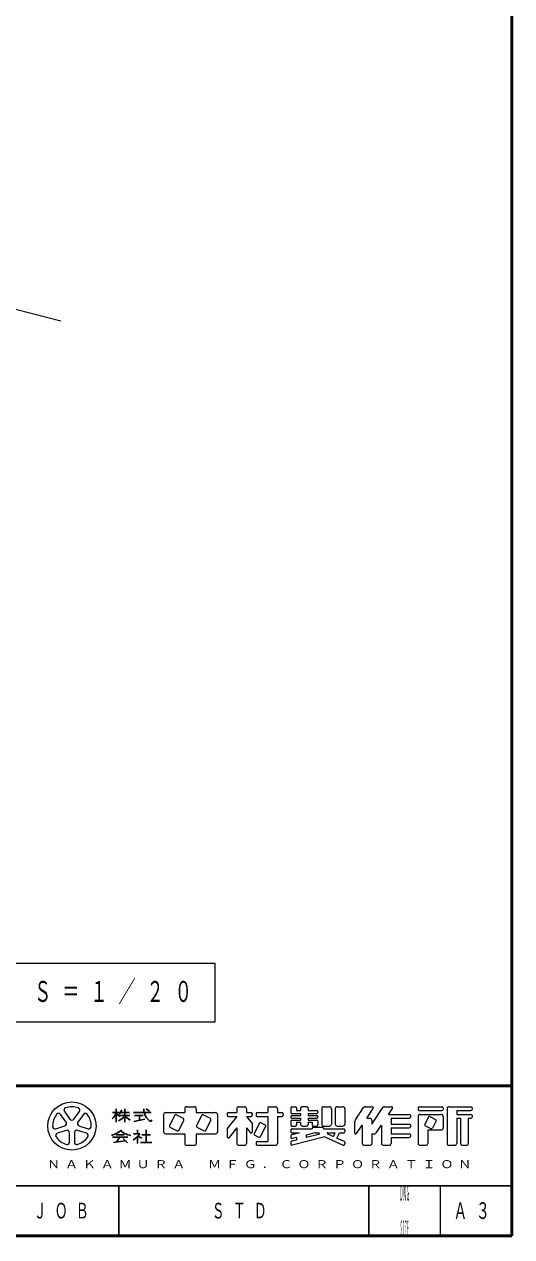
# Model space of a CAD drawing. Units: millimetres on the paper, scale 1:20. Extents: x 1381 to 1746, y 401 to 677.
# Drawn here: x 1678 to 1746.2, y 419.9 to 589.6 of the extents above; entities that cross this region are included whole.
import ezdxf
from ezdxf.enums import TextEntityAlignment as Align

# ---------------------------------------------------------------- set-up
doc = ezdxf.new("R2010")
doc.units = ezdxf.units.MM
doc.layers.add('1_20', color=7, linetype='Continuous', lineweight=25)
doc.layers.add('NAKAMURA図枠', color=7, linetype='Continuous', lineweight=13)
doc.layers.add('図面情報', color=7, linetype='Continuous')
doc.styles.add('ＭＳ ゴシック', font='')
doc.styles.get('ＭＳ ゴシック').set_extended_font_data('MS Gothic')

msp = doc.modelspace()

# ---------------------------------------------------------------- linework, layer by layer
at = {"layer": '1_20', "lineweight": 13}
for p, q in [((1683.096, 548.055), (1637.07, 559.798)), ((1704.685, 458.108), (1661.885, 458.108)), ((1704.685, 449.974), (1704.685, 458.108)), ((1661.885, 449.974), (1704.685, 449.974))]:
    msp.add_line(p, q, dxfattribs=at)
at = {"layer": 'NAKAMURA図枠', "lineweight": 50}
for p, q in [((1746.212, 420), (1746.212, 677)), ((1381.212, 441), (1746.212, 441)), ((1381.212, 420), (1746.212, 420))]:
    msp.add_line(p, q, dxfattribs=at)
at = {"layer": 'NAKAMURA図枠'}
for p, q in [((1700.706, 438.063), (1701.786, 438.063)), ((1707.996, 438.063), (1708.806, 438.063)), ((1712.316, 438.063), (1713.126, 438.063)), ((1715.448, 438.063), (1715.934, 438.063)), ((1717.446, 438.063), (1716.906, 438.063)), ((1719.876, 438.063), (1720.686, 438.063)), ((1721.766, 438.063), (1722.576, 438.063)), ((1725.691, 438.063), (1726.683, 438.063)), ((1728.391, 438.063), (1729.383, 438.063)), ((1733.268, 438.063), (1736.454, 438.063)), ((1737.426, 438.063), (1740.504, 438.063)), ((1683.822, 435.917), (1683.037, 436.997)), ((1683.583, 437.393), (1684.368, 436.313)), ((1684.914, 436.313), (1685.699, 437.393)), ((1686.245, 436.997), (1685.46, 435.917)), ((1697.466, 436.983), (1697.466, 434.553)), ((1697.736, 437.253), (1700.436, 437.253)), ((1699.014, 436.838), (1698.295, 435.4)), ((1700.237, 436.408), (1699.231, 436.911)), ((1700.436, 437.793), (1700.436, 437.253)), ((1702.056, 437.793), (1702.056, 437.253)), ((1702.056, 437.253), (1704.756, 437.253)), ((1702.794, 436.838), (1702.075, 435.4)), ((1704.017, 436.408), (1703.011, 436.911)), ((1705.026, 436.983), (1705.026, 434.553)), ((1706.376, 437.091), (1706.376, 436.875)), ((1707.726, 436.713), (1706.376, 435.026)), ((1706.538, 437.253), (1707.726, 437.253)), ((1706.538, 436.713), (1707.726, 436.713)), ((1707.726, 437.793), (1707.726, 437.253)), ((1709.076, 437.793), (1709.076, 437.253)), ((1709.076, 437.253), (1709.724, 437.253)), ((1709.076, 436.713), (1709.724, 436.713)), ((1709.076, 436.713), (1709.886, 435.701)), ((1709.886, 437.091), (1709.886, 436.875)), ((1710.426, 437.091), (1710.426, 436.875)), ((1710.588, 437.253), (1712.046, 437.253)), ((1710.588, 436.713), (1712.046, 436.713)), ((1712.046, 437.793), (1712.046, 437.253)), ((1712.046, 436.713), (1712.046, 433.203)), ((1713.396, 437.793), (1713.396, 437.253)), ((1713.396, 437.253), (1714.044, 437.253)), ((1713.396, 436.713), (1714.044, 436.713)), ((1713.396, 436.713), (1713.396, 432.933)), ((1714.206, 437.091), (1714.206, 436.875)), ((1715.286, 437.901), (1715.286, 437.28)), ((1715.286, 436.686), (1715.286, 436.605)), ((1715.448, 437.118), (1716.636, 437.118)), ((1715.448, 436.848), (1716.636, 436.848)), ((1715.448, 436.443), (1716.636, 436.443)), ((1716.096, 437.901), (1716.096, 437.523)), ((1716.096, 437.523), (1716.636, 437.523)), ((1716.636, 437.793), (1716.636, 437.523)), ((1716.636, 437.118), (1716.636, 436.848)), ((1716.636, 436.443), (1716.636, 436.173)), ((1717.716, 437.793), (1717.716, 437.523)), ((1717.716, 437.523), (1718.904, 437.523)), ((1717.716, 437.118), (1717.716, 436.848)), ((1717.716, 437.118), (1718.904, 437.118)), ((1717.716, 436.848), (1718.904, 436.848)), ((1717.716, 436.443), (1717.716, 436.173)), ((1717.716, 436.443), (1718.904, 436.443)), ((1719.066, 437.361), (1719.066, 437.28)), ((1719.066, 436.686), (1719.066, 436.605)), ((1719.606, 437.793), (1719.606, 435.633)), ((1720.956, 437.793), (1720.956, 435.633)), ((1721.496, 437.793), (1721.496, 435.633)), ((1722.846, 437.793), (1722.846, 435.633)), ((1724.332, 436.242), (1725.466, 437.943)), ((1725.906, 436.443), (1726.818, 437.811)), ((1725.906, 436.443), (1726.356, 436.443)), ((1726.626, 435.633), (1728.166, 437.943)), ((1728.966, 436.983), (1729.518, 437.811)), ((1728.966, 436.983), (1731.864, 436.983)), ((1729.326, 436.443), (1729.326, 435.633)), ((1729.326, 436.443), (1731.864, 436.443)), ((1732.026, 436.821), (1732.026, 436.605)), ((1733.106, 437.901), (1733.106, 437.685)), ((1733.106, 436.713), (1733.106, 432.933)), ((1733.268, 437.523), (1736.454, 437.523)), ((1733.376, 436.983), (1736.346, 436.983)), ((1734.546, 436.622), (1734.043, 435.616)), ((1734.763, 436.695), (1735.553, 436.3)), ((1736.616, 437.901), (1736.616, 437.685)), ((1736.616, 436.713), (1736.616, 435.093)), ((1737.156, 437.793), (1737.156, 432.933)), ((1738.506, 437.523), (1740.504, 437.523)), ((1738.506, 437.523), (1738.506, 436.983)), ((1738.506, 436.983), (1740.504, 436.983)), ((1738.506, 436.443), (1738.506, 432.933)), ((1738.506, 436.443), (1739.046, 436.443)), ((1739.046, 436.443), (1739.046, 432.933)), ((1740.126, 436.443), (1740.126, 432.933)), ((1740.126, 436.443), (1740.504, 436.443)), ((1740.666, 437.901), (1740.666, 437.685)), ((1740.666, 436.821), (1740.666, 436.605)), ((1682.384, 434.985), (1683.653, 435.397)), ((1683.862, 434.755), (1682.592, 434.343)), ((1686.69, 434.343), (1685.42, 434.755)), ((1685.629, 435.397), (1686.899, 434.985)), ((1698.367, 435.183), (1699.373, 434.68)), ((1699.591, 434.752), (1700.31, 436.19)), ((1702.147, 435.183), (1703.153, 434.68)), ((1703.371, 434.752), (1704.09, 436.19)), ((1706.376, 435.026), (1706.376, 433.868)), ((1707.726, 435.093), (1706.665, 433.766)), ((1707.726, 435.093), (1707.726, 432.933)), ((1709.076, 435.093), (1709.076, 432.933)), ((1709.076, 435.093), (1709.598, 434.441)), ((1709.886, 435.701), (1709.886, 434.543)), ((1710.894, 435.758), (1710.175, 434.32)), ((1711.758, 435.326), (1711.039, 433.888)), ((1711.111, 435.831), (1711.685, 435.544)), ((1715.286, 436.011), (1715.286, 435.525)), ((1715.286, 434.796), (1715.286, 434.58)), ((1715.448, 436.173), (1716.636, 436.173)), ((1715.448, 435.363), (1715.934, 435.363)), ((1715.448, 434.958), (1718.256, 434.958)), ((1716.096, 435.903), (1716.096, 435.525)), ((1716.096, 435.903), (1716.636, 435.903)), ((1716.636, 435.903), (1716.636, 435.633)), ((1716.906, 435.363), (1717.446, 435.363)), ((1717.716, 436.173), (1718.904, 436.173)), ((1717.716, 435.903), (1718.256, 435.903)), ((1717.716, 435.903), (1717.716, 435.633)), ((1718.256, 435.903), (1718.256, 435.525)), ((1718.256, 435.066), (1718.256, 434.958)), ((1718.418, 435.363), (1718.904, 435.363)), ((1718.418, 435.228), (1719.714, 435.228)), ((1719.066, 436.011), (1719.066, 435.525)), ((1719.876, 435.363), (1720.686, 435.363)), ((1719.876, 435.066), (1719.876, 434.958)), ((1719.876, 434.958), (1722.684, 434.958)), ((1721.766, 435.363), (1722.576, 435.363)), ((1722.846, 434.796), (1722.846, 434.58)), ((1724.196, 435.793), (1724.196, 434.413)), ((1724.493, 434.323), (1725.276, 435.498)), ((1725.276, 435.498), (1725.276, 432.933)), ((1726.626, 436.173), (1726.626, 435.633)), ((1727.246, 434.404), (1727.976, 435.498)), ((1727.976, 435.498), (1727.976, 432.933)), ((1729.326, 435.633), (1731.864, 435.633)), ((1729.326, 435.093), (1731.864, 435.093)), ((1729.326, 435.093), (1729.326, 434.283)), ((1732.026, 435.471), (1732.026, 435.255)), ((1734.115, 435.399), (1734.905, 435.004)), ((1734.456, 434.823), (1736.346, 434.823)), ((1734.456, 434.823), (1734.456, 432.933)), ((1735.626, 436.082), (1735.123, 435.076)), ((1684.304, 433.099), (1684.304, 434.434)), ((1684.979, 434.434), (1684.979, 433.099)), ((1697.736, 434.283), (1700.436, 434.283)), ((1700.436, 434.283), (1700.436, 432.933)), ((1702.056, 434.283), (1702.056, 432.933)), ((1702.056, 434.283), (1704.756, 434.283)), ((1710.247, 434.103), (1710.821, 433.816)), ((1710.426, 433.041), (1710.426, 432.825)), ((1710.588, 433.203), (1712.046, 433.203)), ((1715.286, 433.995), (1715.286, 433.773)), ((1715.286, 433.077), (1715.286, 432.854)), ((1716.472, 434.418), (1715.409, 434.152)), ((1716.096, 433.406), (1715.409, 433.234)), ((1715.448, 434.418), (1716.472, 434.418)), ((1720.062, 433.841), (1715.487, 432.697)), ((1716.096, 433.768), (1715.487, 433.615)), ((1716.096, 433.768), (1716.096, 433.406)), ((1718.699, 434.418), (1717.446, 434.105)), ((1719.189, 434.179), (1717.446, 433.743)), ((1717.446, 434.105), (1717.446, 433.743)), ((1718.699, 434.418), (1719.159, 434.418)), ((1720.062, 433.841), (1722.618, 432.705)), ((1720.441, 434.263), (1721.244, 433.906)), ((1720.474, 434.418), (1721.5, 434.418)), ((1721.244, 433.906), (1721.5, 434.418)), ((1721.738, 433.687), (1722.104, 434.418)), ((1721.738, 433.687), (1722.75, 433.237)), ((1722.104, 434.418), (1722.684, 434.418)), ((1722.846, 433.089), (1722.846, 432.853)), ((1726.626, 434.283), (1726.626, 432.933)), ((1726.626, 434.283), (1727.022, 434.283)), ((1729.326, 434.283), (1731.864, 434.283)), ((1729.326, 433.743), (1731.864, 433.743)), ((1729.326, 433.743), (1729.326, 432.933)), ((1732.026, 434.121), (1732.026, 433.905)), ((1700.706, 432.663), (1701.786, 432.663)), ((1707.996, 432.663), (1708.806, 432.663)), ((1710.588, 432.663), (1713.126, 432.663)), ((1725.546, 432.663), (1726.356, 432.663)), ((1728.246, 432.663), (1729.056, 432.663)), ((1733.376, 432.663), (1734.186, 432.663)), ((1737.426, 432.663), (1738.236, 432.663)), ((1739.316, 432.663), (1739.856, 432.663)), ((1736.212, 427), (1736.212, 420))]:
    msp.add_line(p, q, dxfattribs=at)
at = {"layer": 'NAKAMURA図枠', "lineweight": 25}
for p, q in [((1690.311, 437.253), (1691.256, 437.253)), ((1690.851, 437.793), (1690.851, 435.903)), ((1691.297, 436.848), (1692.741, 436.848)), ((1691.444, 437.253), (1692.687, 437.253)), ((1692.066, 437.793), (1692.066, 435.903)), ((1693.281, 437.253), (1695.711, 437.253)), ((1693.323, 436.02), (1694.859, 436.327)), ((1693.416, 436.848), (1694.631, 436.848)), ((1694.091, 436.848), (1694.091, 436.173)), ((1695.494, 437.467), (1695.052, 437.761)), ((1693.821, 434.823), (1693.821, 434.283)), ((1695.036, 434.823), (1695.036, 433.068)), ((1690.311, 433.784), (1692.471, 433.784)), ((1690.447, 433.067), (1692.1, 433.304)), ((1690.851, 434.148), (1691.931, 434.148)), ((1691.313, 433.784), (1690.923, 433.136)), ((1691.796, 433.607), (1692.402, 433.001)), ((1693.281, 434.283), (1694.161, 434.283)), ((1693.821, 433.91), (1693.821, 432.933)), ((1693.872, 433.96), (1694.416, 433.646)), ((1694.226, 433.068), (1695.846, 433.068)), ((1694.429, 434.148), (1695.644, 434.148)), ((1691.212, 427), (1691.212, 420))]:
    msp.add_line(p, q, dxfattribs=at)
at = {"layer": 'NAKAMURA図枠', "color": 211, "lineweight": 25}
for p, q in [((1508.712, 427), (1746.212, 427)), ((1726.212, 427), (1726.212, 420))]:
    msp.add_line(p, q, dxfattribs=at)
at = {"layer": 'NAKAMURA図枠'}
msp.add_circle((1684.641, 435.363), 3.375, dxfattribs=at)
for centre, radius, start, end in [((1684.641, 435.363), 2.7, 70.60155, 109.39847), ((1700.706, 437.793), 0.27, 89.99998, 179.99996), ((1701.786, 437.793), 0.27, 0, 89.99998), ((1707.996, 437.793), 0.27, 89.99998, 179.99996), ((1708.806, 437.793), 0.27, 0, 89.99998), ((1712.316, 437.793), 0.27, 89.99998, 179.99996), ((1713.126, 437.793), 0.27, 0, 89.99998), ((1715.448, 437.901), 0.162, 89.99998, 179.99996), ((1715.934, 437.901), 0.162, 0, 89.99998), ((1716.906, 437.793), 0.27, 89.99998, 179.99996), ((1717.446, 437.793), 0.27, 0, 89.99998), ((1719.876, 437.793), 0.27, 89.99998, 179.99996), ((1720.686, 437.793), 0.27, 0, 89.99998), ((1721.766, 437.793), 0.27, 89.99998, 179.99996), ((1722.576, 437.793), 0.27, 0, 89.99998), ((1725.691, 437.793), 0.27, 89.99998, 146.30984), ((1726.683, 437.901), 0.162, 326.31015, 89.99998), ((1728.391, 437.793), 0.27, 89.99998, 146.3098), ((1729.383, 437.901), 0.162, 326.31003, 89.99998), ((1733.268, 437.901), 0.162, 89.99998, 179.99996), ((1736.454, 437.901), 0.162, 0, 89.99998), ((1737.426, 437.793), 0.27, 89.99998, 179.99996), ((1740.504, 437.901), 0.162, 0, 89.99998), ((1684.641, 435.363), 2.7, 142.60154, 181.39846), ((1682.764, 436.798), 0.338, 35.99999, 142.60154), ((1683.856, 437.592), 0.338, 109.39847, 215.99997), ((1684.641, 436.512), 0.338, 215.99998, 324), ((1685.426, 437.592), 0.338, 324, 70.60155), ((1686.518, 436.798), 0.338, 37.39846, 143.99995), ((1684.641, 435.363), 2.7, 358.60155, 37.39847), ((1697.736, 436.983), 0.27, 89.99998, 179.99996), ((1699.159, 436.766), 0.162, 63.43492, 153.43499), ((1700.165, 436.263), 0.162, 333.4349, 63.43487), ((1702.939, 436.766), 0.162, 63.43492, 153.43499), ((1703.945, 436.263), 0.162, 333.4349, 63.43487), ((1704.756, 436.983), 0.27, 0, 89.99998), ((1706.538, 437.091), 0.162, 89.99998, 179.99996), ((1706.538, 436.875), 0.162, 179.99998, 270.00002), ((1709.724, 437.091), 0.162, 0, 89.99998), ((1709.724, 436.875), 0.162, 270.00002, 0), ((1710.588, 437.091), 0.162, 89.99998, 179.99996), ((1710.588, 436.875), 0.162, 179.99998, 270.00002), ((1714.044, 437.091), 0.162, 0, 89.99998), ((1714.044, 436.875), 0.162, 270.00002, 0), ((1715.448, 437.28), 0.162, 179.99998, 270.00002), ((1715.448, 436.686), 0.162, 89.99998, 179.99996), ((1715.448, 436.605), 0.162, 179.99998, 270.00002), ((1718.904, 437.361), 0.162, 0, 89.99998), ((1718.904, 437.28), 0.162, 270.00002, 0), ((1718.904, 436.686), 0.162, 0, 89.99998), ((1718.904, 436.605), 0.162, 270.00002, 0), ((1726.356, 436.173), 0.27, 0, 89.99998), ((1731.864, 436.821), 0.162, 0, 89.99998), ((1731.864, 436.605), 0.162, 270.00002, 0), ((1733.268, 437.685), 0.162, 179.99998, 270.00002), ((1733.376, 436.713), 0.27, 89.99998, 179.99996), ((1734.691, 436.55), 0.162, 63.43447, 153.43474), ((1736.346, 436.713), 0.27, 0, 89.99998), ((1736.454, 437.685), 0.162, 270.00002, 0), ((1740.504, 437.685), 0.162, 270.00002, 0), ((1740.504, 436.821), 0.162, 0, 89.99998), ((1740.504, 436.605), 0.162, 270.00002, 0), ((1682.279, 435.306), 0.338, 181.39848, 287.99997), ((1683.549, 435.718), 0.338, 287.99998, 35.99999), ((1683.966, 434.434), 0.338, 359.99997, 107.99999), ((1685.316, 434.434), 0.338, 71.99997, 179.99999), ((1685.733, 435.718), 0.338, 143.99996, 251.99999), ((1687.003, 435.306), 0.338, 252.00001, 358.60156), ((1698.44, 435.328), 0.162, 153.43495, 243.43485), ((1699.446, 434.825), 0.162, 243.43498, 333.43496), ((1702.22, 435.328), 0.162, 153.43495, 243.43485), ((1703.226, 434.825), 0.162, 243.43498, 333.43496), ((1711.039, 435.686), 0.162, 63.43487, 153.43498), ((1711.613, 435.399), 0.162, 333.43492, 63.43493), ((1715.448, 436.011), 0.162, 89.99998, 179.99996), ((1715.448, 435.525), 0.162, 179.99998, 270.00002), ((1715.448, 434.796), 0.162, 89.99998, 179.99996), ((1715.934, 435.525), 0.162, 270.00002, 0), ((1716.906, 435.633), 0.27, 179.99998, 270.00002), ((1717.446, 435.633), 0.27, 270.00002, 0), ((1718.418, 435.525), 0.162, 179.99998, 270.00002), ((1718.418, 435.066), 0.162, 89.99998, 179.99996), ((1718.904, 436.011), 0.162, 0, 89.99998), ((1718.904, 435.525), 0.162, 270.00002, 0), ((1719.876, 435.633), 0.27, 179.99998, 270.00002), ((1719.714, 435.066), 0.162, 0, 89.99998), ((1720.686, 435.633), 0.27, 270.00002, 0), ((1721.766, 435.633), 0.27, 179.99998, 270.00002), ((1722.576, 435.633), 0.27, 270.00002, 0), ((1722.684, 434.796), 0.162, 0, 89.99998), ((1725.006, 435.793), 0.81, 146.30999, 179.99996), ((1731.864, 435.471), 0.162, 0, 89.99998), ((1731.864, 435.255), 0.162, 270.00002, 0), ((1734.188, 435.544), 0.162, 153.43517, 243.43529), ((1734.978, 435.149), 0.162, 243.43534, 333.43491), ((1735.481, 436.155), 0.162, 333.43484, 63.43447), ((1736.346, 435.093), 0.27, 270.00002, 0), ((1682.697, 434.022), 0.338, 107.99999, 214.60154), ((1684.641, 435.363), 2.7, 214.60156, 253.39848), ((1683.966, 433.099), 0.338, 253.39847, 359.99997), ((1685.316, 433.099), 0.338, 179.99999, 286.60154), ((1684.641, 435.363), 2.7, 286.60155, 325.39847), ((1686.586, 434.022), 0.338, 325.39847, 71.99996), ((1697.736, 434.553), 0.27, 179.99998, 270.00002), ((1700.706, 432.933), 0.27, 179.99998, 270.00002), ((1701.786, 432.933), 0.27, 270.00002, 0), ((1704.756, 434.553), 0.27, 270.00002, 0), ((1706.538, 433.868), 0.162, 179.99998, 321.34037), ((1707.996, 432.933), 0.27, 179.99998, 270.00002), ((1708.806, 432.933), 0.27, 270.00002, 0), ((1709.724, 434.543), 0.162, 218.65962, 0), ((1710.32, 434.248), 0.162, 153.43487, 243.4348), ((1710.588, 433.041), 0.162, 89.99998, 179.99996), ((1710.894, 433.961), 0.162, 243.43487, 333.43498), ((1713.126, 432.933), 0.27, 270.00002, 0), ((1715.448, 434.58), 0.162, 179.99998, 270.00002), ((1715.448, 433.995), 0.162, 104.03614, 179.99996), ((1715.448, 433.773), 0.162, 179.99998, 284.03612), ((1715.448, 433.077), 0.162, 104.03614, 179.99996), ((1719.159, 434.297), 0.121, 284.0365, 89.99998), ((1720.474, 434.337), 0.081, 89.99998, 246.03817), ((1722.684, 434.58), 0.162, 270.00002, 0), ((1722.684, 433.089), 0.162, 0, 66.03701), ((1724.358, 434.413), 0.162, 179.99998, 326.30997), ((1725.546, 432.933), 0.27, 179.99998, 270.00002), ((1726.356, 432.933), 0.27, 270.00002, 0), ((1727.022, 434.553), 0.27, 270.00002, 326.31002), ((1728.246, 432.933), 0.27, 179.99998, 270.00002), ((1729.056, 432.933), 0.27, 270.00002, 0), ((1731.864, 434.121), 0.162, 0, 89.99998), ((1731.864, 433.905), 0.162, 270.00002, 0), ((1733.376, 432.933), 0.27, 179.99998, 270.00002), ((1734.186, 432.933), 0.27, 270.00002, 0), ((1737.426, 432.933), 0.27, 179.99998, 270.00002), ((1738.236, 432.933), 0.27, 270.00002, 0), ((1739.316, 432.933), 0.27, 179.99998, 270.00002), ((1739.856, 432.933), 0.27, 270.00002, 0), ((1710.588, 432.825), 0.162, 179.99998, 270.00002), ((1715.448, 432.854), 0.162, 179.99998, 284.03612), ((1722.684, 432.853), 0.162, 246.03699, 0)]:
    msp.add_arc(centre, radius, start, end, dxfattribs=at)
at = {"layer": 'NAKAMURA図枠', "lineweight": 25}
for centre, radius, start, end in [((1688.746, 438.084), 2.285, 311.36185, 337.13638), ((1692.829, 438.427), 2.345, 212.50346, 230.00631), ((1689.839, 438.818), 3.034, 295.86917, 317.23867), ((1690.21, 438.047), 1.467, 313.72108, 343.54317), ((1694.294, 438.818), 3.034, 222.76131, 240.10806), ((1696.649, 437.694), 1.953, 177.09472, 240.51891), ((1689.314, 437.257), 3.32, 285.11261, 313.40619), ((1693.442, 437.194), 3.192, 231.17281, 259.75506), ((1694.672, 436.805), 1.299, 321.42112, 334.8249), ((1690.552, 437.226), 4.657, 304.87257, 320.80411)]:
    msp.add_arc(centre, radius, start, end, dxfattribs=at)

# ---------------------------------------------------------------- texts
at = {"layer": '1_20', "insert": (1683.285, 454.041), "char_height": 2.933, "attachment_point": 5, "style": 'ＭＳ ゴシック'}
msp.add_mtext('\\T1.64;\\W0.6;側面図\u3000Ｓ＝１／２０', dxfattribs=at)
at = {"layer": 'NAKAMURA図枠', "style": 'ＭＳ ゴシック'}
for s, width, p in [('ＤＷＧ', 0.15, (1731.212, 426)), ('ＳＩＺＥ', 0.1, (1731.212, 421))]:
    msp.add_text(s, height=2.199, dxfattribs=dict(at, width=width)).set_placement(p, align=Align.MIDDLE_CENTER)
at = {"layer": 'NAKAMURA図枠', "color": 4, "attachment_point": 5, "style": 'ＭＳ ゴシック'}
for s, insert, char_height in [('\\T1.39;\\W1.2;ＮＡＫＡＭＵＲＡ\u3000ＭＦＧ．ＣＯＲＰＯＲＡＴＩＯＮ', (1711.212, 430), 1.1), ('\\T1.64;\\W0.6;ＪＯＢ', (1683.712, 423.5), 2.199), ('\\T1.64;\\W0.6;Ａ３', (1741.212, 423.5), 2.346)]:
    msp.add_mtext(s, dxfattribs=dict(at, insert=insert, char_height=char_height))
at = {"layer": '図面情報', "insert": (1704.212, 423.5), "char_height": 2.199, "attachment_point": 4, "style": 'ＭＳ ゴシック'}
msp.add_mtext('\\T1.64;\\W0.6;ＳＴＤ', dxfattribs=at)

doc.saveas('drawing.dxf')
